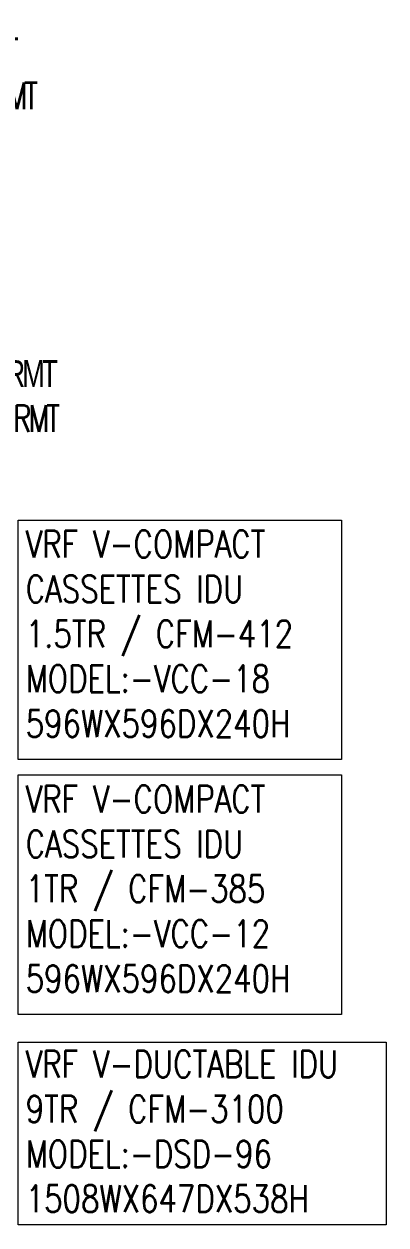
# Model space of a CAD drawing. Header units: millimetres. Extents: x -81374 to 485233, y -39075 to 157313.
# Drawn here: x 49356 to 52048, y -14445 to -5525 of the extents above; entities that cross this region are included whole.
import ezdxf

# ---------------------------------------------------------------- set-up
doc = ezdxf.new("R2010")
doc.units = ezdxf.units.MM
doc.layers.add('M-HVAC-EQUIP TEXT', color=230, linetype='Continuous', lineweight=0)
doc.layers.add('VRF -COPPER PIPE', color=4, linetype='Continuous', lineweight=9)
doc.layers.add('M-HVAC-TEXT', color=7, linetype='Continuous')
doc.layers.add('PCE-HVACTEXT', color=7, linetype='Continuous')
doc.styles.add('HVAC TEXT', font='Romans.shx', dxfattribs={"width": 0.8, "height": 100})
doc.styles.add('romans', font='stylu.ttf', dxfattribs={"height": 125})
doc.styles.add('rs', font='romans.shx', dxfattribs={"width": 0.75})
doc.dimstyles.new('GLAZ ALU', dxfattribs={"dimscale": 100, "dimtxt": 2, "dimasz": 1.4, "dimexe": 0.8, "dimexo": 0.8, "dimgap": 0.75, "dimtad": 1, "dimdec": 0, "dimzin": 0, "dimdsep": 46, "dimtxsty": 'rs', "dimcen": 0.09, "dimclrd": 8, "dimclre": 8, "dimclrt": 2, "dimadec": 0, "dimazin": 0, "dimtfac": 1, "dimtdec": 0, "dimtmove": 0, "dimatfit": 3, "dimfxl": 1, "dimtolj": 1, "dimtzin": 0, "dimarcsym": 0})

msp = doc.modelspace()

# ---------------------------------------------------------------- linework, layer by layer
at = {"layer": 'VRF -COPPER PIPE', "color": 0, "elevation": 0}
for points in [[(49311.6, -9208.5), (51718.4, -9208.5), (51718.4, -10988.3), (49311.6, -10988.3)], [(49311.6, -11102.1), (51718.4, -11102.1), (51718.4, -12881.8), (49311.6, -12881.8)]]:
    msp.add_lwpolyline(points, close=True, dxfattribs=at)
at = {"layer": 'VRF -COPPER PIPE', "color": 0}
msp.add_lwpolyline([(49311.6, -13086.4), (52048.2, -13086.4), (52048.2, -14444.6), (49311.6, -14444.6)], close=True, dxfattribs=at)

# ---------------------------------------------------------------- texts
at = {"layer": 'M-HVAC-EQUIP TEXT', "color": 0, "char_height": 200, "width": 2764.508, "attachment_point": 1, "style": 'HVAC TEXT'}
for s, insert in [('{\\H0.99999x;VRF V-COMPACT CASSETTES IDU\\P1.5TR / CFM-412\\PMODEL:-VCC-18\\P596WX596DX240H}', (49368.5, -9287.1, 0)), ('{\\H0.99999x;VRF V-COMPACT CASSETTES IDU\\P1TR / CFM-385\\PMODEL:-VCC-12\\P596WX596DX240H}', (49368.5, -11180.7, 0)), ('{\\H0.99999x;VRF V-DUCTABLE IDU\\P9TR / CFM-3100\\PMODEL:-DSD-96\\P1508WX647DX538H}', (49368.5, -13149.7))]:
    msp.add_mtext(s, dxfattribs=dict(at, insert=insert))

# ---------------------------------------------------------------- leaders
at = {"layer": 'PCE-HVACTEXT', "ltscale": 0.25}
for points in [[(48081.7, -5896.5), (49557.6, -5896.5)], [(48136.5, -8286.7), (49804.1, -8286.7)]]:
    msp.add_leader(points, dimstyle='GLAZ ALU', override={"dimtad": 0, "dimclrd": 7, "dimclrt": 256, "dimfxl": 100, "dimfxlon": 1, "dimtfill": 1, "dimarcsym": 1}, dxfattribs=at)

# ---------------------------------------------------------------- next in the draw order: texts
at = {"layer": 'M-HVAC-TEXT', "char_height": 200, "attachment_point": 7, "style": 'romans', "bg_fill": 2}
for s, insert, width in [('\\pxql,t8;{\\W0.75;\\T0.75;\\C3;S-3/4-2RMT\\PL-\\Fromans.shx|c1;3/8-2RMT}', (48369.1, -6224.6, 0.9), 1334.442), ('\\pxql;{\\W0.75;\\T0.75;\\C3;S-1 1/8-10RMT\\PL-\\Fromans.shx|c1;1/2-10RMT}', (48423.8, -8621.2, 0.9), 2514.136)]:
    msp.add_mtext(s, dxfattribs=dict(at, insert=insert, width=width))

doc.saveas('drawing.dxf')
